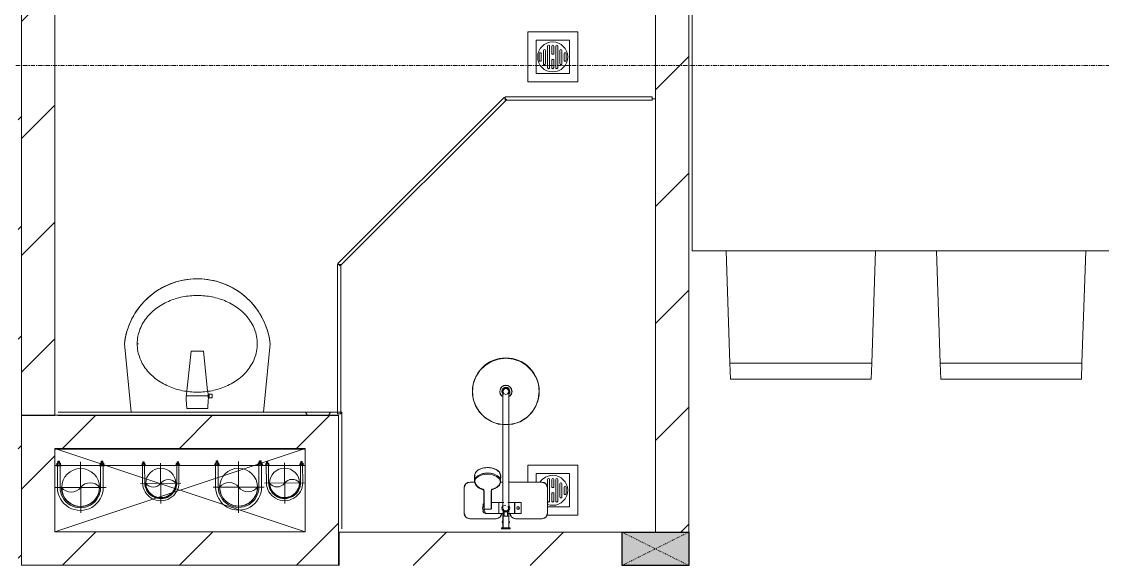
# Model space of a CAD drawing. Header units: millimetres. Extents: x 5121 to 246734, y -48180 to 129206.
# Drawn here: x 55853 to 59093, y 37737 to 39368 of the extents above; entities that cross this region are included whole.
import ezdxf

# ---------------------------------------------------------------- set-up
doc = ezdxf.new("R2010")
doc.units = ezdxf.units.MM
for name, pattern in [('Dash', [6, 3, -3]), ('Grid Line', [22.225, 12.7, -3.175, 3.175, -3.175]), ('IMPORT-CENTER _3_', [10.16, 6.35, -1.27, 1.27, -1.27])]:
    doc.linetypes.add(name, pattern=pattern)
for name, color, linetype, lineweight in [('0-1', 7, 'Continuous', 5), ('0-2', 50, 'Continuous', 9), ('A-FLOR-1', 50, 'Continuous', 9), ('A-GLAZ-CURT-1', 253, 'Continuous', 9), ('A-GLAZ-CURT-2', 50, 'Continuous', 9), ('A-WALL-1', 250, 'Continuous', 18), ('A-WALL-PATT-1', 9, 'Continuous', 9), ('A-WALL-PATT-2', 50, 'Continuous', 9), ('A-WALL-PATT-3', 111, 'Continuous', 9), ('G-IMPT', 8, 'Continuous', 9), ('G-IMPT-2', 8, 'IMPORT-CENTER _3_', 9), ('I-FURN-1', 253, 'Continuous', 9), ('M-EQPM', 50, 'Continuous', 9), ('M-EQPM-1', 253, 'Continuous', 9), ('P-SANR-FIXT', 6, 'Continuous', 9), ('P-SANR-FIXT-1', 253, 'Continuous', 9), ('P-SANR-FIXT-2', 221, 'Continuous', 9), ('S-COLS-2', 10, 'Continuous', 25), ('S-COLS-3', 50, 'Continuous', 9), ('S-COLS-4', 253, 'Continuous', 9), ('S-COLS-HDLN-1', 50, 'Dash', 9), ('S-GRID-1', 1, 'Grid Line', 9)]:
    doc.layers.add(name, color=color, linetype=linetype, lineweight=lineweight)
pattern_1 = [(45, (0, 0), (-175.3625, 175.3625), [])]

# ---------------------------------------------------------------- blocks, each defined once
blk = doc.blocks.new('93925000_0001 - 93925000_top_dwg_93925000_T-348115-TKCS_MB TỔNG THỂ TẦNG 1')
at = {"layer": 'P-SANR-FIXT'}
for p, q in [((-29.3, -30.4), (-108, -30.4)), ((29.3, -30.4), (108, -30.4)), ((-125, -47.4), (-125, -123.4)), ((-46.3, -78.4), (-46.3, -46.7)), ((-27.2, -47.1), (-26.1, -47.1)), ((-9, -412.5), (-9, -62.5)), ((9, -62.5), (9, -412.5)), ((21.5, -45.9), (60.6, -46.7)), ((43, -64.7), (43, -117.7)), ((65.8, -117.7), (65.8, -64.7)), ((125, -47.4), (125, -123.4)), ((-27.2, -77.9), (-26.1, -77.9)), ((43, -78.7), (21.5, -79.2)), ((42.7, -117.9), (42.7, -117.9)), ((43.2, -117.6), (43.2, -117.5)), ((65.6, -117.5), (65.6, -117.6)), ((66.1, -117.9), (66.1, -117.9)), ((-108, -140.4), (-9, -140.4)), ((9, -140.4), (16.1, -140.4)), ((15.4, -159.1), (15.8, -143.3)), ((108, -140.4), (92.7, -140.4)), ((93, -143.3), (93.4, -159.1))]:
    blk.add_line(p, q, dxfattribs=at)
at = {"layer": 'P-SANR-FIXT', "flags": 128}
for points in [[(-45.8, -46.1), (-27.2, -46.1), (-27.2, -78.9), (-45.8, -78.9)], [(-26.1, -46), (-26.1, -78.9), (-9, -79)], [(21.5, -47.4), (21.5, -79.1), (9, -79)]]:
    blk.add_lwpolyline(points, dxfattribs=at)
at = {"layer": 'P-SANR-FIXT'}
for centre, radius in [((-36.5, -62.5), 3.95), ((0, -412.5), 100)]:
    blk.add_circle(centre, radius, dxfattribs=at)
for centre, radius, start, end in [((-108, -47.4), 17, 90, 180), ((-29.3, -47.4), 17, 4.7626, 90), ((29.3, -47.4), 17, 90, 175.2374), ((108, -47.4), 17, 360, 90), ((-45.8, -46.6), 0.5, 90, 180), ((0, -62.5), 12, 318.5904, 221.4096), ((0, -62.5), 9, 90, 180.0008), ((0, -62.5), 9, 360, 90), ((45.7, -61.8), 2.59, 155.1929, 175.7071), ((45.9, -61.8), 2.75, 130.8294, 155.1929), ((46.1, -62.1), 3.08, 110.5459, 130.8294), ((54.4, -334.8), 275.9, 88.2683, 91.7343), ((59.7, -57.1), 10.5, 38.6491, 85.492), ((-11.1, -67.1), 76.9, 1.7693, 4.1075), ((-45.8, -78.4), 0.5, 180, 270), ((65.2, -72.4), 3.46, 323.2522, 79.3541), ((-108, -123.4), 17, 180, 270), ((43.6, -149.4), 29.5, 134.7867, 139.9744), ((46.2, -152), 33.2, 130.0223, 134.7808), ((47.7, -153.8), 35.5, 125.4414, 130.0144), ((49.9, -156.8), 39.2, 121.1773, 125.4365), ((50.6, -157.9), 40.5, 119.697, 121.1761), ((51, -158.7), 41.5, 117.0276, 119.7085), ((52.2, -161.1), 44.1, 113.3199, 117.0258), ((51.7, -159.9), 42.8, 109.7779, 113.2977), ((52.5, -162.2), 45.2, 106.1472, 109.7766), ((53.2, -164.5), 47.7, 103.9355, 106.1665), ((39.1, -108.2), 10.4, 284.3956, 285.5116), ((40.8, -114.2), 4.19, 285.5116, 289.9665), ((40.2, -112.5), 6, 289.9665, 292.7061), ((41.4, -115.3), 2.96, 292.7061, 296.5405), ((41.3, -115.1), 3.16, 296.9591, 300.8286), ((41.8, -115.8), 2.26, 300.8286, 305.287), ((42.1, -116.4), 1.64, 305.287, 309.9326), ((42.6, -116.9), 0.906, 309.9326, 315.24), ((66.5, -116.6), 1.39, 229.6335, 235.1234), ((66.3, -116.8), 1.08, 225.1702, 229.6335), ((67.3, -115.4), 2.79, 235.1234, 238.7439), ((67.2, -115.6), 2.6, 238.7439, 243.4573), ((67.8, -114.4), 3.89, 243.9189, 246.8313), ((68.1, -113.8), 4.52, 246.843, 250.4792), ((68.3, -113.2), 5.24, 250.478, 254.0406), ((68.5, -112.7), 5.75, 254.0357, 256.0561), ((55.4, -165.2), 48.4, 73.8659, 76.0481), ((56.2, -162.4), 45.5, 70.241, 73.86), ((57.4, -159.2), 42.1, 66.6693, 70.2637), ((56.5, -161.3), 44.3, 62.9815, 66.6728), ((58, -158.4), 41.1, 60.2783, 62.9855), ((57.7, -158.9), 41.7, 58.8444, 60.2824), ((59.2, -156.4), 38.7, 54.5377, 58.8482), ((60.9, -154), 35.8, 50.0034, 54.5405), ((62.8, -151.7), 32.8, 45.1921, 50.0042), ((65, -149.6), 29.8, 40.0487, 45.1896), ((87.6, -128.4), 1.5, 180, 187.5386), ((108, -123.4), 17, 270, 360), ((32.7, -159), 17.3, 181.3198, 222.2619), ((32.6, -143.6), 16.9, 172.414, 179.1297), ((33.7, -143.7), 17.9, 164.9525, 172.4168), ((35.2, -144.2), 19.5, 157.9614, 164.9563), ((37.1, -144.9), 21.6, 151.4775, 157.9654), ((39.3, -146.1), 24, 145.4892, 151.4815), ((41.5, -147.6), 26.8, 139.9517, 145.4927), ((87.6, -128.4), 1.5, 258.6057, 270), ((67.2, -147.7), 26.8, 34.5125, 40.0422), ((76, -159), 17.4, 317.3098, 358.6393), ((69.4, -146.2), 24.2, 28.5363, 34.4919), ((73.8, -143.9), 19.2, 21.6374, 28.9183), ((71.2, -145), 22.1, 15.4436, 21.6374), ((76.8, -143.4), 16.2, 7.1859, 15.4436), ((73.9, -143.8), 19.1, 1.2699, 7.1859), ((54.2, -123), 60.6, 259.1395, 270.1494), ((54.2, -119.5), 64.1, 270.1494, 280.3637), ((0, -412.5), 18, 120.2491, 59.7509), ((0, -412.5), 12.2, 137.7946, 42.2054), ((0, -412.5), 9, 180, 0)]:
    blk.add_arc(centre, radius, start, end, dxfattribs=at)
for points, degree in [([(-12.9, 0), (-12.9, -1.5), (-12.9, -3)], 2), ([(12.9, 0), (0, 0), (-12.8, 0)], 2), ([(12.8, 0), (12.9, 0), (12.9, 0)], 2), ([(12.9, 0), (12.9, -1.5), (12.9, -3)], 2), ([(-12.9, -3), (0, -3), (12.8, -3)], 2), ([(-12.8, -3), (-12.9, -3), (-12.9, -3)], 2), ([(-8.5, -3.8), (-8.5, -20.9), (-8.5, -38)], 2), ([(8.5, -3.8), (8.5, -20.9), (8.5, -38)], 2), ([(-5, -46), (-15.5, -46), (-26.1, -46)], 2), ([(-8.5, -38), (0, -38), (8.5, -38)], 2), ([(-5, -38), (-5, -44.8), (-5, -51.6)], 2), ([(5, -38), (5, -44.8), (5, -51.6)], 2), ([(5, -46), (13.3, -46), (21.5, -46)], 2), ([(43.2, -61.6), (43.1, -62.2), (43.3, -62.8), (43, -63.5), (43, -64.1), (43, -64.7)], 5), ([(46.1, -59), (45.8, -59), (45.6, -59), (45.4, -59.1), (45.2, -59.1), (45, -59.2)], 5), ([(65.6, -61.6), (65.6, -60.8), (65.5, -60), (64.3, -59), (63.5, -59), (62.7, -59)], 5), ([(42.8, -182.5), (33, -180.6), (24.7, -176.4), (19.9, -170.7)], 3), ([(88.8, -170.8), (83.9, -176.5), (75.6, -180.7), (65.8, -182.5)], 3)]:
    blk.add_open_spline(points, degree=degree, dxfattribs=at)
for points, weights in [([(-9.3, -3), (-8.5, -3), (-8.5, -3.8)], [1, 0.707106775639, 1]), ([(9.3, -3), (8.5, -3), (8.5, -3.8)], [1, 0.707106765177, 1]), ([(21.5, -45.9), (21.5, -45.7), (21.5, -47.4)], [0.874147445041, 0.908470869121, 1]), ([(67.9, -74.4), (66.9, -75.7), (65.8, -76.4)], [1, 0.991614392871, 1]), ([(54.4, -167.3), (15.8, -167.3), (15.8, -143.6)], [1, 0.707106781187, 1]), ([(93, -143.6), (93, -167.3), (54.4, -167.3)], [1, 0.707106781187, 1])]:
    blk.add_rational_spline(points, weights, degree=2, dxfattribs=at)
blk.add_open_spline([(68, -50.6), (68.4, -51.1), (68.6, -51.7), (68.7, -53.5), (68.2, -54.7), (66.1, -57), (64.6, -58.1), (62.7, -59)], degree=3, knots=[0.3623591, 0.3623591, 0.3623591, 0.3623591, 0.4991435, 0.4991435, 0.7494159, 0.7494159, 0.9564651, 0.9564651, 0.9564651, 0.9564651], dxfattribs=at)
blk = doc.blocks.new('93925000_0001 - 93925000_top_dwg-348114-TKCS_MB TỔNG THỂ TẦNG 1')
blk.add_blockref('93925000_0001 - 93925000_top_dwg_93925000_T-348115-TKCS_MB TỔNG THỂ TẦNG 1', (0, 0))
blk = doc.blocks.new('93925000_0001 - 93925000_3D_low_dwg-V60-TKCS_MB TỔNG THỂ TẦNG 1')
at = {"layer": 'P-SANR-FIXT'}
for p, q in [((-13, 0.4), (-12.1, 0.4)), ((-13, 0.4), (-11.6, 0.4)), ((-13, 0.4), (-12.1, 0.4)), ((-13, 0.4), (-11.6, 0.4)), ((-13, -2.4), (-13, 0.4)), ((-13, -2.4), (-13, 0.4)), ((-12.1, 0.4), (-9.1, 0.4)), ((-12.1, 0.4), (-9.1, 0.4)), ((-8, 0.4), (-11.6, 0.4)), ((-8, 0.4), (-11.6, 0.4)), ((-9.1, 0.4), (-5, 0.4)), ((-9.1, 0.4), (-5, 0.4)), ((-2.7, 0.4), (-8, 0.4)), ((-2.7, 0.4), (-8, 0.4)), ((-5, 0.4), (0, 0.4)), ((-5, 0.4), (0, 0.4)), ((2.9, 0.4), (-2.7, 0.4)), ((2.9, 0.4), (-2.7, 0.4)), ((0, 0.4), (5.1, 0.4)), ((0, 0.4), (5.1, 0.4)), ((8.2, 0.4), (2.9, 0.4)), ((8.2, 0.4), (2.9, 0.4)), ((5.1, 0.4), (9, 0.4)), ((5.1, 0.4), (9, 0.4)), ((11.6, 0.4), (8.2, 0.4)), ((11.6, 0.4), (8.2, 0.4)), ((9, 0.4), (12, 0.4)), ((9, 0.4), (12, 0.4)), ((13, 0.4), (11.6, 0.4)), ((13, 0.4), (11.6, 0.4)), ((12, 0.4), (13, 0.4)), ((12, 0.4), (13, 0.4)), ((13, -2.4), (13, 0.4)), ((13, -2.4), (13, 0.4)), ((-120, -35), (-108, -30)), ((-108, -30), (-120, -35)), ((-108, -30), (-29.2, -30)), ((-29.2, -30), (-108, -30)), ((-29.2, -30), (-17.2, -35)), ((-17.2, -35), (-29.2, -30)), ((-12.1, -2.4), (-13, -2.4)), ((-13, -2.4), (-11.6, -2.4)), ((-12.1, -2.4), (-13, -2.4)), ((-13, -2.4), (-11.6, -2.4)), ((-9.1, -2.4), (-12.1, -2.4)), ((-9.1, -2.4), (-12.1, -2.4)), ((-11.1, -20.1), (-8.9, -14.6)), ((-8.9, -25.2), (-11.1, -20.1)), ((-5, -2.4), (-9.1, -2.4)), ((-8.9, -45.6), (-8.9, -2.4)), ((-6.1, -2.4), (-8.5, -2.4)), ((-8.5, -53.6), (-8.5, -2.4)), ((-0.3, -2.4), (-6.1, -2.4)), ((0, -2.4), (-5, -2.4)), ((-0.3, -2.4), (6.1, -2.4)), ((5.1, -2.4), (0, -2.4)), ((5.1, -2.4), (9, -2.4)), ((6.1, -2.4), (8.5, -2.4)), ((11.6, -2.4), (8.2, -2.4)), ((11.6, -2.4), (8.2, -2.4)), ((8.5, -2.4), (8.5, -53.6)), ((8.9, -2.4), (8.9, -45.6)), ((11.1, -20.1), (8.9, -15)), ((8.9, -25.6), (11.1, -20.1)), ((9, -2.4), (12, -2.4)), ((9, -2.4), (12, -2.4)), ((13, -2.4), (11.6, -2.4)), ((13, -2.4), (11.6, -2.4)), ((12, -2.4), (13, -2.4)), ((12, -2.4), (13, -2.4)), ((17.2, -35), (29.2, -30)), ((17.2, -35), (29.2, -30)), ((29.2, -30), (108, -30)), ((108, -30), (29.2, -30)), ((108, -30), (120, -35)), ((120, -35), (108, -30)), ((-125, -47), (-120, -35)), ((-120, -35), (-125, -47)), ((-125, -123), (-125, -47)), ((-125, -47), (-125, -123)), ((-46.3, -45.7), (-27.2, -45.6)), ((-46.3, -46.9), (-46.3, -45.7)), ((-46.3, -45.7), (-46.3, -46.9)), ((-46.3, -50.5), (-46.3, -46.9)), ((-46.3, -50.5), (-46.3, -56.1)), ((-46.3, -56.1), (-46.3, -62.1)), ((-46.3, -68.1), (-46.3, -62.1)), ((-40.5, -62.1), (-39.4, -59.4)), ((-40.5, -62.1), (-39.3, -64.9)), ((-36.6, -58.1), (-39.4, -59.4)), ((-36.6, -58.1), (-33.6, -59.3)), ((-33.6, -59.3), (-32.5, -62.1)), ((-33.6, -64.8), (-32.5, -62.1)), ((-27.2, -46.8), (-27.2, -45.6)), ((-27.2, -45.6), (-27.2, -46.8)), ((-27.2, -46.8), (-27.2, -50.4)), ((-27.2, -56), (-27.2, -50.4)), ((-27.2, -62.1), (-27.2, -56)), ((-27.2, -68.2), (-27.2, -62.1)), ((-26.1, -46.8), (-26.1, -45.6)), ((-8.5, -45.6), (-26.1, -45.6)), ((-26.1, -46.8), (-26.1, -50.4)), ((-26.1, -56), (-26.1, -50.4)), ((-26.1, -62.1), (-26.1, -56)), ((-26.1, -68.2), (-26.1, -62.1)), ((-17.2, -35), (-12.8, -45.6)), ((-12.8, -45.6), (-17.2, -35)), ((-11.1, -57.5), (-12, -62.1)), ((-11.2, -57.7), (-12, -62.1)), ((-12, -62.1), (-11.2, -66.5)), ((-12, -62.1), (-11.2, -66.5)), ((-8.5, -53.6), (-11.2, -57.7)), ((-8.5, -53.6), (-11.2, -57.7)), ((-11.1, -57.5), (-11.2, -57.7)), ((-5.4, -54.9), (-9, -62.1)), ((-9, -62.1), (-6.4, -67.3)), ((-9, -62.1), (-9, -66.3)), ((-4.4, -50.9), (-8.5, -53.6)), ((-4.4, -50.9), (-8.5, -53.6)), ((0, -53.1), (-5.4, -54.9)), ((-4.6, -51), (-4.4, -50.9)), ((0, -50.1), (-4.4, -50.9)), ((4.4, -50.9), (0, -50.1)), ((5.1, -55.1), (0, -53.1)), ((4.4, -50.9), (4.6, -51)), ((4.4, -50.9), (8.5, -53.6)), ((4.4, -50.9), (8.5, -53.6)), ((9, -62.1), (6.4, -55.7)), ((21.5, -45.6), (8.5, -45.6)), ((11.1, -57.5), (8.5, -53.6)), ((11.2, -57.7), (8.5, -53.6)), ((11.2, -57.7), (8.5, -53.6)), ((9, -62.1), (9, -66.5)), ((11.1, -57.5), (11.2, -57.7)), ((11.1, -66.7), (12, -62.1)), ((12, -62.1), (11.2, -57.7)), ((12, -62.1), (11.2, -57.7)), ((11.2, -66.5), (12, -62.1)), ((17.2, -35), (12.8, -45.6)), ((12.8, -45.6), (17.2, -35)), ((21.5, -45.6), (60.6, -46.1)), ((21.5, -46.8), (21.5, -45.6)), ((21.5, -46.8), (21.5, -50.4)), ((21.5, -56), (21.5, -50.4)), ((21.5, -62.1), (21.5, -56)), ((21.5, -68.2), (21.5, -62.1)), ((43.3, -68.3), (43.8, -62.2)), ((44.3, -58.6), (44.2, -112.9)), ((65.4, -58.6), (44.3, -58.6)), ((60.6, -46.1), (66.7, -50.3)), ((65.3, -56), (62.2, -49.2)), ((66.3, -68.3), (65.3, -56)), ((65.4, -58.6), (65.4, -112.9)), ((66.7, -50.3), (69.5, -62.1)), ((66.7, -73.9), (69.5, -62.1)), ((120, -35), (125, -47)), ((125, -47), (120, -35)), ((125, -47), (125, -123)), ((125, -123), (125, -47)), ((-46.3, -73.7), (-46.3, -68.1)), ((-46.3, -77.3), (-46.3, -73.7)), ((-46.3, -78.5), (-46.3, -77.3)), ((-46.3, -78.5), (-46.3, -77.3)), ((-46.3, -78.5), (-27.2, -78.6)), ((-36.5, -66.1), (-39.3, -64.9)), ((-33.6, -64.8), (-36.5, -66.1)), ((-27.2, -73.8), (-27.2, -68.2)), ((-27.2, -77.4), (-27.2, -73.8)), ((-27.2, -77.4), (-27.2, -78.6)), ((-27.2, -78.6), (-27.2, -77.4)), ((-26.1, -73.8), (-26.1, -68.2)), ((-26.1, -77.4), (-26.1, -73.8)), ((-26.1, -78.6), (-26.1, -77.4)), ((-26.1, -78.6), (-6.3, -78.6)), ((-11.1, -66.7), (-11.2, -66.5)), ((-11.2, -66.5), (-8.5, -70.6)), ((-11.1, -66.7), (-8.5, -70.6)), ((-9, -79.5), (-9, -66.3)), ((-9, -79.5), (-9, -94.5)), ((-9, -94.5), (-9, -122.1)), ((-8.5, -70.6), (-8.5, -70.6)), ((6.4, -68.5), (0, -71.1)), ((6.3, -78.6), (21.5, -78.6)), ((8.5, -70.6), (11.2, -66.5)), ((8.5, -70.6), (11.2, -66.5)), ((8.5, -70.6), (8.5, -70.6)), ((9, -79.6), (9, -66.5)), ((9, -79.6), (9, -94.6)), ((9, -94.6), (9, -122.1)), ((11.1, -66.7), (11.2, -66.5)), ((21.5, -73.8), (21.5, -68.2)), ((21.5, -77.4), (21.5, -73.8)), ((21.5, -78.6), (21.5, -77.4)), ((21.5, -78.6), (44.3, -78.3)), ((-120, -135), (-125, -123)), ((-125, -123), (-120, -135)), ((-9, -122.1), (-9, -352.1)), ((9, -352.1), (9, -122.1)), ((27.2, -123.6), (19, -131.1)), ((42.7, -116.4), (27.2, -123.6)), ((44.2, -112.9), (42.7, -116.4)), ((65.4, -112.9), (67, -116.4)), ((67, -116.4), (82.2, -123.4)), ((82.2, -123.4), (90.4, -130.7)), ((125, -123), (120, -135)), ((120, -135), (125, -123)), ((-108, -140), (-120, -135)), ((-120, -135), (-108, -140)), ((-8.8, -140), (-108, -140)), ((-108, -140), (-8.8, -140)), ((16.1, -140), (8.8, -140)), ((8.8, -140), (16.1, -140)), ((16, -140.4), (19, -131.1)), ((16, -140.4), (16, -160.1)), ((19.3, -150.1), (16, -140.4)), ((16, -160.1), (18.8, -169)), ((19.3, -169.7), (16, -160.1)), ((27.5, -157.3), (19.3, -150.1)), ((27.5, -157.3), (39.8, -162.4)), ((70.6, -162.2), (82.5, -157.2)), ((90.7, -149.6), (82.5, -157.2)), ((90.4, -130.7), (93.7, -140.4)), ((90.7, -149.6), (93.7, -140.4)), ((93.7, -160.1), (90.7, -169.3)), ((108, -140), (93.6, -140)), ((93.6, -140), (108, -140)), ((93.7, -140.4), (93.7, -160.1)), ((108, -140), (120, -135)), ((108, -140), (120, -135)), ((25.5, -175.3), (19.3, -169.7)), ((39.8, -182), (27.5, -177)), ((39.6, -182), (54.8, -183.9)), ((39.8, -162.4), (54.8, -164.2)), ((39.8, -182), (54.8, -183.9)), ((70.6, -162.2), (54.8, -164.2)), ((54.8, -183.9), (70.6, -181.9)), ((54.8, -183.9), (69.3, -182.2)), ((82.5, -176.8), (70.6, -181.9)), ((90.7, -169.3), (82.5, -176.8)), ((-42.5, -321.4), (-61.8, -333.3)), ((-21.4, -314.2), (-42.5, -321.4)), ((-9, -312.8), (-21.4, -314.2)), ((22.5, -314.4), (9, -312.9)), ((43, -321.6), (22.5, -314.4)), ((61.9, -333.3), (43, -321.6)), ((-77.7, -348.9), (-89.8, -367.9)), ((-61.8, -333.3), (-77.7, -348.9)), ((-9, -374.4), (-9, -352.1)), ((9, -374.3), (9, -352.1)), ((78.8, -350.3), (61.9, -333.3)), ((90.5, -369.3), (78.8, -350.3)), ((-89.8, -367.9), (-97.3, -388.9)), ((-9, -394.7), (-9, -374.4)), ((9, -394.5), (9, -374.3)), ((97.6, -390.1), (90.5, -369.3)), ((-97.3, -388.9), (-100, -411.9)), ((-100, -411.9), (-97.6, -433.8)), ((-16.7, -404), (-18.5, -411.9)), ((-18.5, -411.9), (-18.5, -411.9)), ((-18.5, -411.9), (-16.5, -420.1)), ((-11.8, -397.7), (-16.7, -404)), ((-16.5, -420.1), (-11.3, -426.5)), ((-12, -411.9), (-8.7, -403.6)), ((-8.3, -420.6), (-12, -411.9)), ((-9, -394.7), (-9, -407.6)), ((-5.4, -404.7), (-9, -411.9)), ((-9, -407.6), (-9, -411.9)), ((-9, -411.9), (-9, -411.9)), ((0, -423.9), (-8.3, -420.6)), ((-5.4, -404.7), (-6.3, -405.5)), ((-5.4, -419.1), (-6.2, -418.4)), ((-5.4, -404.7), (0, -402.9)), ((0, -420.9), (-5.4, -419.1)), ((0, -420.9), (-5.4, -419.1)), ((5.4, -404.7), (0, -402.9)), ((5.4, -419.1), (0, -420.9)), ((5.4, -419.1), (0, -420.9)), ((8.7, -420.2), (0, -423.9)), ((9, -411.9), (5.4, -404.7)), ((5.4, -404.7), (6.2, -405.4)), ((5.4, -419.1), (9, -411.6)), ((5.4, -419.1), (9, -411.9)), ((6.2, -418.4), (5.4, -419.1)), ((12, -411.9), (8.3, -403.2)), ((8.7, -420.2), (12, -411.9)), ((9, -394.5), (9, -407.4)), ((9, -411.9), (9, -407.4)), ((9, -411.6), (9, -411.9)), ((11.7, -397.6), (16.7, -403.7)), ((11.7, -397.6), (16.7, -403.7)), ((16.5, -420.1), (11.7, -426.2)), ((18.5, -411.9), (16.5, -420.1)), ((16.7, -403.7), (18.5, -411.9)), ((16.7, -403.7), (18.5, -411.9)), ((18.5, -411.9), (18.5, -411.9)), ((100, -411.9), (97.5, -433.9)), ((100, -411.9), (97.6, -390.1)), ((-97.6, -433.8), (-90.5, -454.4)), ((-11.3, -426.5), (-3.9, -429.9)), ((-11.3, -426.5), (-3.9, -430)), ((-3.9, -429.9), (4.1, -429.9)), ((-3.9, -430), (4.1, -429.9)), ((4.1, -429.9), (11.7, -426.2)), ((89.8, -455.8), (97.5, -433.9)), ((-90.5, -454.4), (-78.4, -473.9)), ((-78.4, -473.9), (-62.2, -490.2)), ((61.9, -490.4), (78, -474.5)), ((78, -474.5), (89.8, -455.8)), ((-62.2, -490.2), (-43.5, -501.9)), ((-43.5, -501.9), (-22.2, -509.4)), ((-22.2, -509.4), (-0.1, -511.9)), ((-0.1, -511.9), (22.1, -509.4)), ((22.1, -509.4), (42.9, -502.2)), ((42.9, -502.2), (61.9, -490.4))]:
    blk.add_line(p, q, dxfattribs=at)
blk = doc.blocks.new('93925000_0001 - FMM 93925000-V61-TKCS_MB TỔNG THỂ TẦNG 1')
for name in ['93925000_0001 - 93925000_3D_low_dwg-V60-TKCS_MB TỔNG THỂ TẦNG 1', '93925000_0001 - 93925000_top_dwg-348114-TKCS_MB TỔNG THỂ TẦNG 1']:
    blk.add_blockref(name, (0, 0))
blk = doc.blocks.new('bonruatreo - Chậu rửa-V62-TKCS_MB TỔNG THỂ TẦNG 1')
at = {"layer": 'P-SANR-FIXT-1'}
for p, q in [((198.4, 0), (-198.4, 0)), ((165, 0), (-165, 0)), ((218.6, -205), (198.4, 0)), ((-198.4, 0), (-218.6, -205)), ((176.4, -205), (180.6, -205))]:
    blk.add_line(p, q, dxfattribs=at)
at = {"layer": 'P-SANR-FIXT-1', "flags": 128}
blk.add_lwpolyline([(218.6, -205), (217.4, -213.7), (215.9, -222.4), (214, -231), (211.8, -239.5), (209.3, -247.9), (206.4, -256.2), (203.2, -264.4), (199.6, -272.5), (195.8, -280.4), (191.6, -288.1), (187.1, -295.7), (182.3, -303.1), (177.3, -310.3), (171.9, -317.3), (166.3, -324.1), (160.4, -330.6), (154.2, -336.9), (147.8, -342.9), (141.2, -348.7), (134.3, -354.2), (127.3, -359.4), (120, -364.4), (112.5, -369), (104.9, -373.4), (97.1, -377.4), (89.1, -381.2), (81, -384.6), (72.7, -387.6), (64.4, -390.4), (55.9, -392.8), (47.3, -394.8), (38.7, -396.6), (30, -397.9), (21.3, -399), (12.5, -399.6), (3.7, -400), (-5.1, -399.9), (-13.9, -399.6), (-22.6, -398.8), (-31.4, -397.8), (-40.1, -396.3), (-48.7, -394.5), (-57.2, -392.4), (-65.7, -390), (-74, -387.2), (-82.2, -384.1), (-90.3, -380.6), (-98.3, -376.8), (-106.1, -372.7), (-113.7, -368.3), (-121.1, -363.6), (-128.4, -358.7), (-135.4, -353.4), (-142.2, -347.8), (-148.8, -342), (-155.2, -335.9), (-161.3, -329.6), (-167.2, -323), (-172.8, -316.2), (-178.1, -309.2), (-183.1, -302), (-187.8, -294.6), (-192.2, -287), (-196.4, -279.2), (-200.2, -271.3), (-203.7, -263.2), (-206.8, -255), (-209.7, -246.6), (-212.2, -238.2), (-214.3, -229.7), (-216.1, -221.1), (-217.6, -212.4), (-218.6, -205)], dxfattribs=at)
at = {"layer": 'P-SANR-FIXT-1'}
blk.add_arc((0, -180), 220, 186.525, 353.475, dxfattribs=at)
for points in [[(-180, -205), (-180, -197.6), (-178.6, -182.7), (-172.4, -161.2), (-162.5, -141.1), (-149.4, -123), (-133.8, -107), (-116.1, -93.4), (-96.9, -82.1), (-76.5, -73.2), (-55.2, -66.5), (-33.3, -62.1), (-11.2, -59.9), (11.1, -59.9), (33.3, -62.1), (55.2, -66.5), (76.5, -73.2), (96.9, -82.1), (116.1, -93.4), (133.8, -107.1), (149.5, -123), (162.5, -141.2), (172.4, -161.2), (178.6, -182.7), (180, -197.6), (180, -205)], [(180, -205), (180, -212.4), (178.6, -227.3), (172.4, -248.8), (162.5, -268.8), (149.5, -287), (133.8, -302.9), (116.1, -316.6), (96.9, -327.9), (76.5, -336.8), (55.2, -343.5), (33.3, -347.9), (11.1, -350.1), (-11.2, -350.1), (-33.3, -347.9), (-55.2, -343.5), (-76.5, -336.8), (-96.9, -327.9), (-116.1, -316.6), (-133.8, -303), (-149.4, -287), (-162.5, -268.9), (-172.4, -248.8), (-178.6, -227.3), (-180, -212.4), (-180, -205)]]:
    blk.add_open_spline(points, degree=3, dxfattribs=at)
at = {"layer": 'P-SANR-FIXT-2'}
for p, q in [((-33, -37.3), (-31.4, -12.2)), ((-30.2, -11), (30.2, -11)), ((31.4, -12.2), (33, -37.3)), ((-44.7, -42.8), (-35.6, -42.8)), ((-44.7, -54.2), (-44.7, -42.8)), ((-35.6, -54.2), (-44.7, -54.2)), ((-35.6, -42.8), (-35.6, -44.2)), ((-35.6, -44.2), (-33.1, -44.2)), ((-35.6, -44.2), (-35.6, -52.9)), ((-35.6, -52.9), (-35.6, -54.2)), ((-32.2, -52.9), (-35.6, -52.9)), ((-32.2, -52.9), (-33.1, -44.2)), ((32.7, -48.5), (-32.7, -48.5)), ((-31.2, -62.3), (-32.2, -52.9)), ((-18.5, -182.5), (-31.1, -63.8)), ((33, -45.4), (18.5, -182.5)), ((18.5, -182.5), (-18.5, -182.5))]:
    blk.add_line(p, q, dxfattribs=at)
for centre, radius, start, end in [((-30.1, -12.3), 1.3, 91.2278, 176.4003), ((30.1, -12.3), 1.3, 3.5997, 88.7722), ((5.5, -41.4), 38.7, 173.966, 184.1457), ((-5.5, -41.4), 38.7, 353.966, 6.034)]:
    blk.add_arc(centre, radius, start, end, dxfattribs=at)
blk = doc.blocks.new('THU NUOC - THU NUOC-V65-TKCS_MB TỔNG THỂ TẦNG 1')
at = {"layer": 'M-EQPM-1'}
for p, q in [((-66.3, 70.6), (-66.3, -79.4)), ((83.7, 70.6), (-66.3, 70.6)), ((83.7, -22.6), (83.7, 70.6)), ((58.7, 45.6), (-41.3, 45.6)), ((-41.3, 45.6), (-41.3, -54.4)), ((-1.1, 35.6), (18.5, 35.6)), ((58.7, -19.9), (58.7, 45.6)), ((-23.3, 10.8), (40.9, 10.8)), ((40.9, 4.8), (-23.3, 4.8)), ((-11, 23.3), (28.5, 23.3)), ((28.5, 17.3), (-11, 17.3)), ((18.5, 29.6), (-1.1, 29.6)), ((-23.3, -1.2), (0.7, -1.2)), ((0.7, -7.2), (-23.3, -7.2)), ((-23.3, -13.6), (40.9, -13.6)), ((40.9, -19.6), (-23.3, -19.6)), ((0.7, -1.2), (0.7, -7.2)), ((16.7, -1.2), (40.9, -1.2)), ((16.7, -7.2), (16.7, -1.2)), ((40.9, -7.2), (16.7, -7.2)), ((-41.3, -54.4), (-15.8, -54.4)), ((-66.3, -79.4), (-15.8, -79.4))]:
    blk.add_line(p, q, dxfattribs=at)
for centre, radius, start, end in [((8.7, -4.4), 45, 0, 180), ((8.7, -4.4), 45, 0, 180), ((-1.1, 32.6), 3, 90, 270), ((18.5, 32.6), 3, 270, 90), ((-23.3, 7.8), 3, 90, 270), ((-11, 20.3), 3, 90, 270), ((28.5, 20.3), 3, 270, 90), ((40.9, 7.8), 3, 270, 90), ((8.7, -4.4), 45, 180, 236.6547), ((8.7, -4.4), 45, 180, 236.6547), ((-23.3, -4.2), 3, 90, 270), ((-23.3, -16.6), 3, 90, 270), ((-11, -29.1), 3, 120, 195), ((40.9, -4.2), 3, 270, 90), ((40.9, -16.6), 3, 270, 90), ((8.7, -4.4), 45, 339.7593, 360), ((8.7, -4.4), 45, 339.7593, 360)]:
    blk.add_arc(centre, radius, start, end, dxfattribs=at)
blk = doc.blocks.new('THU NUOC - THU NUOC-V72-TKCS_MB TỔNG THỂ TẦNG 1')
at = {"layer": 'M-EQPM-1'}
for p, q in [((-66.3, 70.6), (-66.3, -79.4)), ((83.7, 70.6), (-66.3, 70.6)), ((83.7, -79.4), (83.7, 70.6)), ((58.7, 45.6), (-41.3, 45.6)), ((-41.3, 45.6), (-41.3, -54.4)), ((-1.1, 35.6), (18.5, 35.6)), ((58.7, -54.4), (58.7, 45.6)), ((-23.3, 10.8), (40.9, 10.8)), ((40.9, 4.8), (-23.3, 4.8)), ((-11, 23.3), (28.5, 23.3)), ((28.5, 17.3), (-11, 17.3)), ((18.5, 29.6), (-1.1, 29.6)), ((-23.3, -1.2), (0.7, -1.2)), ((0.7, -7.2), (-23.3, -7.2)), ((-23.3, -13.6), (40.9, -13.6)), ((40.9, -19.6), (-23.3, -19.6)), ((-11, -26.1), (28.5, -26.1)), ((28.5, -32.1), (-11, -32.1)), ((0.7, -1.2), (0.7, -7.2)), ((16.7, -1.2), (40.9, -1.2)), ((16.7, -7.2), (16.7, -1.2)), ((40.9, -7.2), (16.7, -7.2)), ((-41.3, -54.4), (58.7, -54.4)), ((-1.1, -38.5), (18.5, -38.5)), ((18.5, -44.5), (-1.1, -44.5)), ((-66.3, -79.4), (83.7, -79.4))]:
    blk.add_line(p, q, dxfattribs=at)
for centre, radius, start, end in [((8.7, -4.4), 45, 0, 180), ((8.7, -4.4), 45, 0, 180), ((-1.1, 32.6), 3, 90, 270), ((18.5, 32.6), 3, 270, 90), ((-23.3, 7.8), 3, 90, 270), ((-11, 20.3), 3, 90, 270), ((28.5, 20.3), 3, 270, 90), ((40.9, 7.8), 3, 270, 90), ((8.7, -4.4), 45, 180, 360), ((8.7, -4.4), 45, 180, 360), ((-23.3, -4.2), 3, 90, 270), ((-23.3, -16.6), 3, 90, 270), ((-11, -29.1), 3, 90, 270), ((28.5, -29.1), 3, 270, 90), ((40.9, -4.2), 3, 270, 90), ((40.9, -16.6), 3, 270, 90), ((-1.1, -41.5), 3, 90, 270), ((18.5, -41.5), 3, 270, 90)]:
    blk.add_arc(centre, radius, start, end, dxfattribs=at)
blk = doc.blocks.new('System Panel - Glazed-920931-TKCS_MB TỔNG THỂ TẦNG 1')
at = {"layer": 'A-GLAZ-CURT-2'}
for p, q in [((220.1, 5), (-220.1, 5)), ((-220.1, 5), (-220.1, -5)), ((220.1, -5), (220.1, 5)), ((-220.1, -5), (220.1, -5))]:
    blk.add_line(p, q, dxfattribs=at)
blk = doc.blocks.new('System Panel - Glazed-580253-TKCS_MB TỔNG THỂ TẦNG 1')
at = {"layer": 'A-GLAZ-CURT-2'}
for p, q in [((352.2, 5), (-352.2, 5)), ((-352.2, 5), (-352.2, -5)), ((352.2, -5), (352.2, 5)), ((-352.2, -5), (352.2, -5))]:
    blk.add_line(p, q, dxfattribs=at)
blk = doc.blocks.new('System Panel - Glazed-1033572-TKCS_MB TỔNG THỂ TẦNG 1')
at = {"layer": 'A-GLAZ-CURT-2'}
for p, q in [((223.7, 5), (-223.7, 5)), ((-223.7, 5), (-223.7, -5)), ((223.7, -5), (223.7, 5)), ((-223.7, -5), (223.7, -5))]:
    blk.add_line(p, q, dxfattribs=at)
blk = doc.blocks.new('G1_SOF - BO TRU - 100x200-V75-TKCS_MB TỔNG THỂ TẦNG 1')
at = {"layer": 'S-COLS-3'}
blk.add_hatch(color=256, dxfattribs=at).paths.add_polyline_path([(-50, 0), (-49.6, -100), (50, -100), (50, 100), (-50, 98.4), (-50, 47)])
at = {"layer": 'S-COLS-2'}
for p, q in [((-50, 100), (50, 100)), ((-50, -100), (-50, 100)), ((50, 100), (50, -100)), ((50, -100), (-50, -100))]:
    blk.add_line(p, q, dxfattribs=at)
at = {"layer": 'S-COLS-HDLN-1'}
for p, q in [((50, -100), (-50, 100)), ((-50, -100), (50, 100))]:
    blk.add_line(p, q, dxfattribs=at)
blk = doc.blocks.new('RES_BAN AN 1 - RES_BAN AN 1-842837-TKCS_MB TỔNG THỂ TẦNG 1')
at = {"layer": 'I-FURN-1'}
for p, q in [((-425, 1275), (425, 1275)), ((-425, 0), (-425, 1275)), ((425, 1275), (425, 0)), ((-761.9, 1168.8), (-809.6, 1167.2)), ((-809.6, 1167.2), (-809.6, 745.3)), ((-425, 1180), (-761.9, 1168.8)), ((-761.9, 1168.8), (-761.9, 743.8)), ((-761.9, 743.8), (-761.9, 1168.8)), ((-425, 732.5), (-425, 1180)), ((425, 1180), (761.9, 1168.8)), ((425, 732.5), (425, 1180)), ((761.9, 1168.8), (761.9, 743.8)), ((761.9, 1168.8), (761.9, 743.8)), ((809.6, 1167.2), (761.9, 1168.8)), ((809.6, 745.3), (809.6, 1167.2)), ((-809.6, 745.3), (-761.9, 743.8)), ((761.9, 743.8), (809.6, 745.3)), ((-761.9, 743.8), (-425, 732.5)), ((761.9, 743.8), (425, 732.5)), ((-809.6, 536.9), (-761.9, 538.5)), ((-809.6, 115.1), (-809.6, 536.9)), ((-425, 549.7), (-761.9, 538.5)), ((-761.9, 538.5), (-761.9, 113.5)), ((-761.9, 538.5), (-761.9, 113.5)), ((-425, 102.3), (-425, 549.7)), ((425, 549.7), (761.9, 538.5)), ((425, 102.3), (425, 549.7)), ((761.9, 538.5), (761.9, 113.5)), ((761.9, 538.5), (809.6, 536.9)), ((761.9, 113.5), (761.9, 538.5)), ((809.6, 536.9), (809.6, 115.1)), ((-761.9, 113.5), (-809.6, 115.1)), ((-761.9, 113.5), (-425, 102.3)), ((761.9, 113.5), (425, 102.3)), ((809.6, 115.1), (761.9, 113.5)), ((425, 0), (-425, 0))]:
    blk.add_line(p, q, dxfattribs=at)
blk = doc.blocks.new('NCV_TKTC_TANG 1_rvt-1-TKCS_MB TỔNG THỂ TẦNG 1')
at = {"layer": 'A-WALL-PATT-1'}
h = blk.add_hatch(dxfattribs=at)
h.set_pattern_fill('FP_2', color=256, style=0, pattern_type=2)
h.set_pattern_definition(pattern_1)
h.paths.add_polyline_path([(55948, 38186.9), (55952.6, 38186.9), (55952.6, 40136.9), (55852.6, 40136.9), (55852.6, 38186.9), (55938.1, 38186.9)])
h = blk.add_hatch(dxfattribs=at)
h.set_pattern_fill('FP_2', color=256, style=0, pattern_type=2)
h.set_pattern_definition(pattern_1)
h.paths.add_polyline_path([(57852.6, 35736.9), (57852.4, 37736.9), (57752.6, 37736.9), (57752.6, 35737.4), (57852.4, 35740.3)])
h.paths.add_polyline_path([(57752.6, 37836.9), (57852.6, 37837.4), (57852.4, 40136.9), (57752.6, 40136.9), (57752.6, 37837.4)])
h = blk.add_hatch(dxfattribs=at)
h.set_pattern_fill('FP_11', color=256, style=0, pattern_type=2)
h.set_pattern_definition([(0, (0, 0), (1259.84, 314.96), [103.937, -840.943, 103.937, -840.943, -5039.36]), (0, (0, 0), (1259.84, 314.96), [-1889.76, 103.937, -1785.823, 103.937, -840.943, -2204.72]), (0, (0, 0), (1259.84, 314.96), [-4724.4, 103.937, -525.983, 103.937, -1470.863]), (120, (472.44, 157.48), (-902.6834, 933.5734), [103.937, -840.943, 103.937, -5880.303]), (120, (472.44, 157.48), (-902.6834, 933.5734), [-1048.817, -840.943, 103.937, -1785.823, -3149.6]), (120, (472.44, 157.48), (-902.6834, 933.5734), [-3779.52, 103.937, -840.943, 103.937, -2100.783]), (120, (472.44, 157.48), (-902.6834, 933.5734), [-4828.337, -525.983, 103.937, -1470.863]), (240, (629.92, 787.4), (-357.1566, -1248.5334), [103.937, -840.943, 103.937, -5880.303]), (240, (629.92, 787.4), (-357.1566, -1248.5334), [-1048.817, -840.943, 103.937, -1785.823, -3149.6]), (240, (629.92, 787.4), (-357.1566, -1248.5334), [-3779.52, 103.937, -840.943, 103.937, -2100.783]), (240, (629.92, 787.4), (-357.1566, -1248.5334), [-4828.337, -525.983, 103.937, -1470.863])])
h.paths.add_polyline_path([(56802.6, 38186.9), (56812.6, 38187.8), (56812.6, 38196.9), (55962.6, 38196.9), (55962.6, 38187.8), (56802.6, 38187)])
h = blk.add_hatch(dxfattribs=at)
h.set_pattern_fill('FP_2', color=256, style=0, pattern_type=2)
h.set_pattern_definition(pattern_1)
h.paths.add_polyline_path([(56804.6, 37736.9), (57652.6, 37736.9), (57652.6, 37836.9), (56804.6, 37836.9), (56804.6, 37741)])
at = {"layer": 'A-WALL-PATT-2'}
h = blk.add_hatch(dxfattribs=at)
h.set_pattern_fill('FP_10', color=256, style=0, pattern_type=2)
h.set_pattern_definition([(45, (0, 0), (-164.4023, 164.4023), [])])
h.paths.add_polyline_path([(55842.6, 35737.4), (55852.6, 35737.4), (55852.6, 40136.9), (55842.6, 40133.8), (55842.6, 35746.9)])
at = {"layer": 'A-FLOR-1'}
blk.add_line((57742.6, 39136.9), (57752.6, 39136.9), dxfattribs=at)
at = {"layer": 'A-WALL-1'}
for p, q in [((55852.6, 40136.9), (55852.6, 38186.9)), ((55952.6, 38186.9), (55952.6, 40136.9)), ((57752.6, 40136.9), (57752.6, 37836.9)), ((57852.6, 37836.9), (57852.6, 40136.9)), ((55852.6, 38186.9), (55952.6, 38186.9)), ((56180.8, 38196.9), (55962.6, 38196.9)), ((55962.6, 38186.9), (56802.6, 38186.9)), ((56812.6, 38196.9), (56577.6, 38196.9)), ((56802.6, 38186.9), (56802.6, 37846.9)), ((56812.6, 38186.9), (56812.6, 38196.9)), ((56812.6, 37846.9), (56812.6, 38186.9)), ((57652.6, 37836.9), (56804.6, 37836.9)), ((56804.6, 37836.9), (56804.6, 37736.9))]:
    blk.add_line(p, q, dxfattribs=at)
at = {"layer": 'A-GLAZ-CURT-1'}
for name, p, rotation in [('System Panel - Glazed-580253-TKCS_MB TỔNG THỂ TẦNG 1', (57053.2, 38888.3), 225.0000000000003), ('System Panel - Glazed-920931-TKCS_MB TỔNG THỂ TẦNG 1', (57522.4, 39137.4), 180), ('System Panel - Glazed-1033572-TKCS_MB TỔNG THỂ TẦNG 1', (56804.2, 38415.6), 270)]:
    blk.add_blockref(name, p, dxfattribs=dict(at, rotation=rotation))
at = {"layer": 'I-FURN-1', "rotation": 270.0000000000001}
blk.add_blockref('RES_BAN AN 1 - RES_BAN AN 1-842837-TKCS_MB TỔNG THỂ TẦNG 1', (57862.6, 39105.7), dxfattribs=at)
at = {"layer": 'M-EQPM-1', "rotation": 270.0000000000008}
for name, p in [('THU NUOC - THU NUOC-V72-TKCS_MB TỔNG THỂ TẦNG 1', (57449.1, 39271.1)), ('THU NUOC - THU NUOC-V65-TKCS_MB TỔNG THỂ TẦNG 1', (57449.1, 37971.1))]:
    blk.add_blockref(name, p, dxfattribs=at)
at = {"layer": 'P-SANR-FIXT-1', "rotation": 180}
for name, p in [('bonruatreo - Chậu rửa-V62-TKCS_MB TỔNG THỂ TẦNG 1', (56379.2, 38196.9)), ('93925000_0001 - FMM 93925000-V61-TKCS_MB TỔNG THỂ TẦNG 1', (57304.2, 37846.9))]:
    blk.add_blockref(name, p, dxfattribs=at)
at = {"layer": 'S-COLS-4', "rotation": 270.0000000000007}
blk.add_blockref('G1_SOF - BO TRU - 100x200-V75-TKCS_MB TỔNG THỂ TẦNG 1', (57752.6, 37786.9), dxfattribs=at)
blk = doc.blocks.new('TKTC_XREF_251221_MB TANG 1 - TKTC_XREF_260130_MB TANG 1_dwg_CUM U_DN100-V206-TKCS_MB TỔNG THỂ TẦNG 1')
at = {"layer": 'G-IMPT'}
for p, q in [((-79.1, 66.6), (-79.1, 63.4)), ((-76.6, 66.6), (-76.6, 63.4)), ((-74.6, 66.6), (-74.6, 63.4)), ((-72.7, 69.3), (-72.7, 60.7)), ((-66.9, 67.9), (-71.7, 67.9)), ((-66.9, 62.1), (-71.7, 62.1)), ((-65, 69), (0, 69)), ((-79.1, -63.4), (-79.1, -66.6)), ((-76.6, -63.4), (-76.6, -66.6)), ((-74.6, -63.4), (-74.6, -66.6)), ((-72.7, -60.7), (-72.7, -69.3)), ((-66.9, -62.1), (-71.7, -62.1)), ((-66.9, -67.9), (-71.7, -67.9)), ((-65, -69), (0, -69))]:
    blk.add_line(p, q, dxfattribs=at)
at = {"layer": 'G-IMPT', "flags": 128}
for points in [[(-72.7, 67.6), (-78.1, 67.6), (-78.1, 62.4), (-72.7, 62.4)], [(-71.7, 59.2), (-66.9, 59.2), (-66.9, 70.8), (-71.7, 70.8)], [(-66.9, 70.8), (-66.9, 72.7), (-65, 72.7), (-65, 57.3), (-66.9, 57.3), (-66.9, 59.2)], [(-65, 61), (0, 61), (0, 57)], [(-72.7, -62.4), (-78.1, -62.4), (-78.1, -67.6), (-72.7, -67.6)], [(-71.7, -70.8), (-66.9, -70.8), (-66.9, -59.2), (-71.7, -59.2)], [(-66.9, -59.2), (-66.9, -57.3), (-65, -57.3), (-65, -72.7), (-66.9, -72.7), (-66.9, -70.8)], [(-65, -61), (0, -61), (0, -57)]]:
    blk.add_lwpolyline(points, dxfattribs=at)
at = {"layer": 'G-IMPT'}
for centre, radius, start, end in [((-78.1, 66.6), 0.96, 90, 180), ((-78.1, 63.4), 0.96, 180, 270), ((-71.1, 69.3), 1.56, 112.6199, 247.3801), ((-67.9, 65), 4.8, 143.1301, 216.8699), ((-71.1, 60.7), 1.56, 112.6199, 247.3801), ((0, 0), 69, 270, 90), ((0, 0), 61, 270, 90), ((0, 0), 57, 270, 90), ((-78.1, -63.4), 0.96, 90, 180), ((-78.1, -66.6), 0.96, 180, 270), ((-71.1, -60.7), 1.56, 112.6199, 247.3801), ((-67.9, -65), 4.8, 143.1301, 216.8699), ((-71.1, -69.3), 1.56, 112.6199, 247.3801)]:
    blk.add_arc(centre, radius, start, end, dxfattribs=at)
blk = doc.blocks.new('TKTC_XREF_251221_MB TANG 1 - TKTC_XREF_260130_MB TANG 1_dwg_$cc-4202117-TKCS_MB TỔNG THỂ TẦNG 1')
at = {"layer": 'G-IMPT'}
blk.add_circle((0, 0), 0.5, dxfattribs=at)
for centre, radius, start, end in [((0, 0), 0.5, 90, 270), ((0.188, 0.25), 0.313, 126.8699, 233.1301), ((-0.188, -0.25), 0.313, 306.8699, 53.1301)]:
    blk.add_arc(centre, radius, start, end, dxfattribs=at)
at = {"layer": 'G-IMPT-2'}
for p, q in [((0, -0.673), (0, 0.673)), ((-0.673, 0), (0.673, 0))]:
    blk.add_line(p, q, dxfattribs=at)
blk = doc.blocks.new('TKTC_XREF_251221_MB TANG 1 - TKTC_XREF_260130_MB TANG 1_dwg_$cc-4202122-TKCS_MB TỔNG THỂ TẦNG 1')
at = {"layer": 'G-IMPT'}
blk.add_circle((0, 0), 0.5, dxfattribs=at)
for centre, radius, start, end in [((0, 0), 0.5, 90, 270), ((0.188, 0.25), 0.313, 126.8699, 233.1301), ((-0.188, -0.25), 0.313, 306.8699, 53.1301)]:
    blk.add_arc(centre, radius, start, end, dxfattribs=at)
at = {"layer": 'G-IMPT-2'}
for p, q in [((0, -0.673), (0, 0.673)), ((-0.673, 0), (0.673, 0))]:
    blk.add_line(p, q, dxfattribs=at)
blk = doc.blocks.new('TKTC_XREF_251221_MB TANG 1 - TKTC_XREF_260130_MB TANG 1_dwg_CUM U_DN100-V207-TKCS_MB TỔNG THỂ TẦNG 1')
at = {"layer": 'G-IMPT'}
blk.add_hatch(color=256, dxfattribs=at).paths.add_polyline_path([(0, 61), (0, 57), (25.4, 50.7), (36.6, 43.1), (47.8, 30.5), (54.6, 15.8), (55.1, 14.6), (57, 0), (52.8, -20.2), (43.1, -36.6), (30.5, -47.8), (15.8, -54.6), (14.7, -55.1), (0, -58.9), (0, -61), (28.5, -53.7), (40.3, -45.3), (45.3, -40.3), (53.7, -28.5), (59.1, -14.8), (61, 0), (53.7, 28.5), (45.3, 40.3), (32.5, 51.3), (25.1, 55), (14.8, 59.1)])
for p, q in [((-79.1, 66.6), (-79.1, 63.4)), ((-76.6, 66.6), (-76.6, 63.4)), ((-74.6, 66.6), (-74.6, 63.4)), ((-72.7, 69.3), (-72.7, 60.7)), ((-66.9, 67.9), (-71.7, 67.9)), ((-65, 69), (0, 69)), ((-66.9, 62.1), (-71.7, 62.1)), ((-79.1, -63.4), (-79.1, -66.6)), ((-76.6, -63.4), (-76.6, -66.6)), ((-74.6, -63.4), (-74.6, -66.6)), ((-72.7, -60.7), (-72.7, -69.3)), ((-66.9, -62.1), (-71.7, -62.1)), ((-66.9, -67.9), (-71.7, -67.9)), ((-65, -69), (0, -69))]:
    blk.add_line(p, q, dxfattribs=at)
at = {"layer": 'G-IMPT', "flags": 128}
for points in [[(-72.7, 67.6), (-78.1, 67.6), (-78.1, 62.4), (-72.7, 62.4)], [(-71.7, 59.2), (-66.9, 59.2), (-66.9, 70.8), (-71.7, 70.8)], [(-66.9, 70.8), (-66.9, 72.7), (-65, 72.7), (-65, 57.3), (-66.9, 57.3), (-66.9, 59.2)], [(-65, 61), (0, 61), (0, 57)], [(-72.7, -62.4), (-78.1, -62.4), (-78.1, -67.6), (-72.7, -67.6)], [(-71.7, -70.8), (-66.9, -70.8), (-66.9, -59.2), (-71.7, -59.2)], [(-66.9, -59.2), (-66.9, -57.3), (-65, -57.3), (-65, -72.7), (-66.9, -72.7), (-66.9, -70.8)], [(-65, -61), (0, -61), (0, -57)]]:
    blk.add_lwpolyline(points, dxfattribs=at)
at = {"layer": 'G-IMPT'}
for centre, radius, start, end in [((-78.1, 66.6), 0.96, 90, 180), ((-71.1, 69.3), 1.56, 112.6199, 247.3801), ((-67.9, 65), 4.8, 143.1301, 216.8699), ((0, 0), 69, 270, 90), ((-78.1, 63.4), 0.96, 180, 270), ((-71.1, 60.7), 1.56, 112.6199, 247.3801), ((0, 0), 61, 270, 90), ((0, 0), 57, 270, 90), ((-78.1, -63.4), 0.96, 90, 180), ((-71.1, -60.7), 1.56, 112.6199, 247.3801), ((-67.9, -65), 4.8, 143.1301, 216.8699), ((-78.1, -66.6), 0.96, 180, 270), ((-71.1, -69.3), 1.56, 112.6199, 247.3801)]:
    blk.add_arc(centre, radius, start, end, dxfattribs=at)
blk = doc.blocks.new('TKTC_XREF_251221_MB TANG 1 - TKTC_XREF_260130_MB TANG 1_dwg_$cc-V298-TKCS_MB TỔNG THỂ TẦNG 1')
at = {"layer": 'G-IMPT'}
blk.add_circle((0, 0), 0.5, dxfattribs=at)
for centre, radius, start, end in [((0, 0), 0.5, 90, 270), ((0.188, 0.25), 0.313, 126.8699, 233.1301), ((-0.188, -0.25), 0.313, 306.8699, 53.1301)]:
    blk.add_arc(centre, radius, start, end, dxfattribs=at)
at = {"layer": 'G-IMPT-2'}
for p, q in [((0, -0.673), (0, 0.673)), ((-0.673, 0), (0.673, 0))]:
    blk.add_line(p, q, dxfattribs=at)
blk = doc.blocks.new('TKTC_XREF_251221_MB TANG 1 - TKTC_XREF_260130_MB TANG 1_dwg_$cc-4202118-TKCS_MB TỔNG THỂ TẦNG 1')
at = {"layer": 'G-IMPT'}
blk.add_circle((0, 0), 0.5, dxfattribs=at)
for centre, radius, start, end in [((0, 0), 0.5, 90, 270), ((0.188, 0.25), 0.313, 126.8699, 233.1301), ((-0.188, -0.25), 0.313, 306.8699, 53.1301)]:
    blk.add_arc(centre, radius, start, end, dxfattribs=at)
at = {"layer": 'G-IMPT-2'}
for p, q in [((0, -0.673), (0, 0.673)), ((-0.673, 0), (0.673, 0))]:
    blk.add_line(p, q, dxfattribs=at)
blk = doc.blocks.new('TKTC_XREF_251221_MB TANG 1 - TKTC_XREF_260130_MB TANG 1_dwg-4202109-TKCS_MB TỔNG THỂ TẦNG 1')
at = {"layer": 'G-IMPT'}
blk.add_line((-147199, -363260.6), (-146449, -363260.6), dxfattribs=at)
at = {"layer": 'G-IMPT', "flags": 128}
blk.add_lwpolyline([(-146449, -363275.8), (-146449.2, -363309.8), (-147199, -363309.8)], dxfattribs=at)
for name, p, xscale, yscale, zscale, rotation in [('TKTC_XREF_251221_MB TANG 1 - TKTC_XREF_260130_MB TANG 1_dwg_$cc-V298-TKCS_MB TỔNG THỂ TẦNG 1', (-147122.1, -363375.7), 113.7150000000092, 113.7150000000092, 113.7150000000092, 90.04476088158539), ('TKTC_XREF_251221_MB TANG 1 - TKTC_XREF_260130_MB TANG 1_dwg_CUM U_DN100-V207-TKCS_MB TỔNG THỂ TẦNG 1', (-147123, -363375.7), 0.9975000000000005, 0.9975000000000005, 0.9975000000000005, 270.0467435561337), ('TKTC_XREF_251221_MB TANG 1 - TKTC_XREF_260130_MB TANG 1_dwg_CUM U_DN100-V207-TKCS_MB TỔNG THỂ TẦNG 1', (-146648.7, -363374.8), 0.9974999999999966, 0.9974999999999966, 0.9974999999999966, 270.0467435564909), ('TKTC_XREF_251221_MB TANG 1 - TKTC_XREF_260130_MB TANG 1_dwg_$cc-4202118-TKCS_MB TỔNG THỂ TẦNG 1', (-146881.9, -363363.1), 90.00000000005132, 90.00000000005132, 90.00000000005132, 90.41977899777609), ('TKTC_XREF_251221_MB TANG 1 - TKTC_XREF_260130_MB TANG 1_dwg_$cc-4202117-TKCS_MB TỔNG THỂ TẦNG 1', (-146510.8, -363362.7), 90.00000000005132, 90.00000000005132, 90.00000000005132, 90.41977899777609)]:
    blk.add_blockref(name, p, dxfattribs=dict(xscale=xscale, yscale=yscale, zscale=zscale, rotation=rotation))
at = {"extrusion": (0, 0, -1)}
for name, p, xscale, yscale, zscale, rotation in [('TKTC_XREF_251221_MB TANG 1 - TKTC_XREF_260130_MB TANG 1_dwg_CUM U_DN100-V206-TKCS_MB TỔNG THỂ TẦNG 1', (146881.9, -363361.2), 0.7894736842105256, 0.7894736842105256, -0.7894736842105254, 269.580221000629), ('TKTC_XREF_251221_MB TANG 1 - TKTC_XREF_260130_MB TANG 1_dwg_$cc-4202122-TKCS_MB TỔNG THỂ TẦNG 1', (146648.7, -363374.8), 113.7150000000092, 113.7150000000092, -113.7150000000092, 89.95325644590794), ('TKTC_XREF_251221_MB TANG 1 - TKTC_XREF_260130_MB TANG 1_dwg_CUM U_DN100-V206-TKCS_MB TỔNG THỂ TẦNG 1', (146510.8, -363360.8), 0.7894736842105256, 0.7894736842105256, -0.7894736842105254, 269.580221000629)]:
    blk.add_blockref(name, p, dxfattribs=dict(at, xscale=xscale, yscale=yscale, zscale=zscale, rotation=rotation))
blk = doc.blocks.new('TKTC_XREF_251221_MB TANG 1 - TKTC_XREF_251221_MB TANG 1-2038492-TKCS_MB TỔNG THỂ TẦNG 1')
blk.add_blockref('TKTC_XREF_251221_MB TANG 1 - TKTC_XREF_260130_MB TANG 1_dwg-4202109-TKCS_MB TỔNG THỂ TẦNG 1', (169499.1, 384109.7))

msp = doc.modelspace()

# ---------------------------------------------------------------- hatches: boundary and pattern name
at = {"layer": 'A-WALL-PATT-3'}
h = msp.add_hatch(dxfattribs=at)
h.set_pattern_fill('FP_1', color=256, style=0, pattern_type=2)
h.set_pattern_definition(pattern_1)
h.paths.add_polyline_path([(55852.6, 38087.8), (56802.6, 38087.8), (56802.6, 38187.8), (55852.6, 38186.9)])
h = msp.add_hatch(dxfattribs=at)
h.set_pattern_fill('FP_1', color=256, style=0, pattern_type=2)
h.set_pattern_definition(pattern_1)
h.paths.add_polyline_path([(55948.3, 37737.4), (55952.6, 37737.4), (55952.6, 38087.8), (55852.6, 38087.5), (55852.6, 37737.4)])
h = msp.add_hatch(dxfattribs=at)
h.set_pattern_fill('FP_1', color=256, style=0, pattern_type=2)
h.set_pattern_definition(pattern_1)
h.paths.add_polyline_path([(56802.6, 37837.4), (56802.6, 37837.4), (56802.6, 38087.8), (56702.6, 38087.5), (56702.6, 37837.4)])
h = msp.add_hatch(dxfattribs=at)
h.set_pattern_fill('FP_1', color=256, style=0, pattern_type=2)
h.set_pattern_definition(pattern_1)
h.paths.add_polyline_path([(55952.6, 37737.4), (56802.6, 37737.4), (56802.6, 37837.4), (55952.6, 37837.4), (55952.6, 37741)])

# ---------------------------------------------------------------- linework, layer by layer
at = {"layer": '0-2'}
for p, q in [((55952.6, 37837.4), (56702.6, 38087.8)), ((55952.6, 38087.8), (56702.6, 37837.4))]:
    msp.add_line(p, q, dxfattribs=at)
at = {"layer": 'A-WALL-1'}
for p, q in [((56802.6, 38187.8), (55852.6, 38187.8)), ((55852.6, 38187.8), (55852.6, 37737.4)), ((56802.6, 37737.4), (56802.6, 38187.8)), ((55952.6, 38087.8), (56702.6, 38087.8)), ((55952.6, 37837.4), (55952.6, 38087.8)), ((56702.6, 38087.8), (56702.6, 37837.4)), ((56702.6, 37837.4), (55952.6, 37837.4)), ((55852.6, 37737.4), (56802.6, 37737.4))]:
    msp.add_line(p, q, dxfattribs=at)
at = {"layer": 'S-GRID-1'}
msp.add_line((129301.8, 39236.9), (31601.8, 39236.9), dxfattribs=at)

# ---------------------------------------------------------------- block references
at = {"layer": '0-1'}
msp.add_blockref('NCV_TKTC_TANG 1_rvt-1-TKCS_MB TỔNG THỂ TẦNG 1', (0, 0), dxfattribs=at)
at = {"layer": 'M-EQPM'}
msp.add_blockref('TKTC_XREF_251221_MB TANG 1 - TKTC_XREF_251221_MB TANG 1-2038492-TKCS_MB TỔNG THỂ TẦNG 1', (33652.6, 17236.9), dxfattribs=at)

doc.saveas('drawing.dxf')
